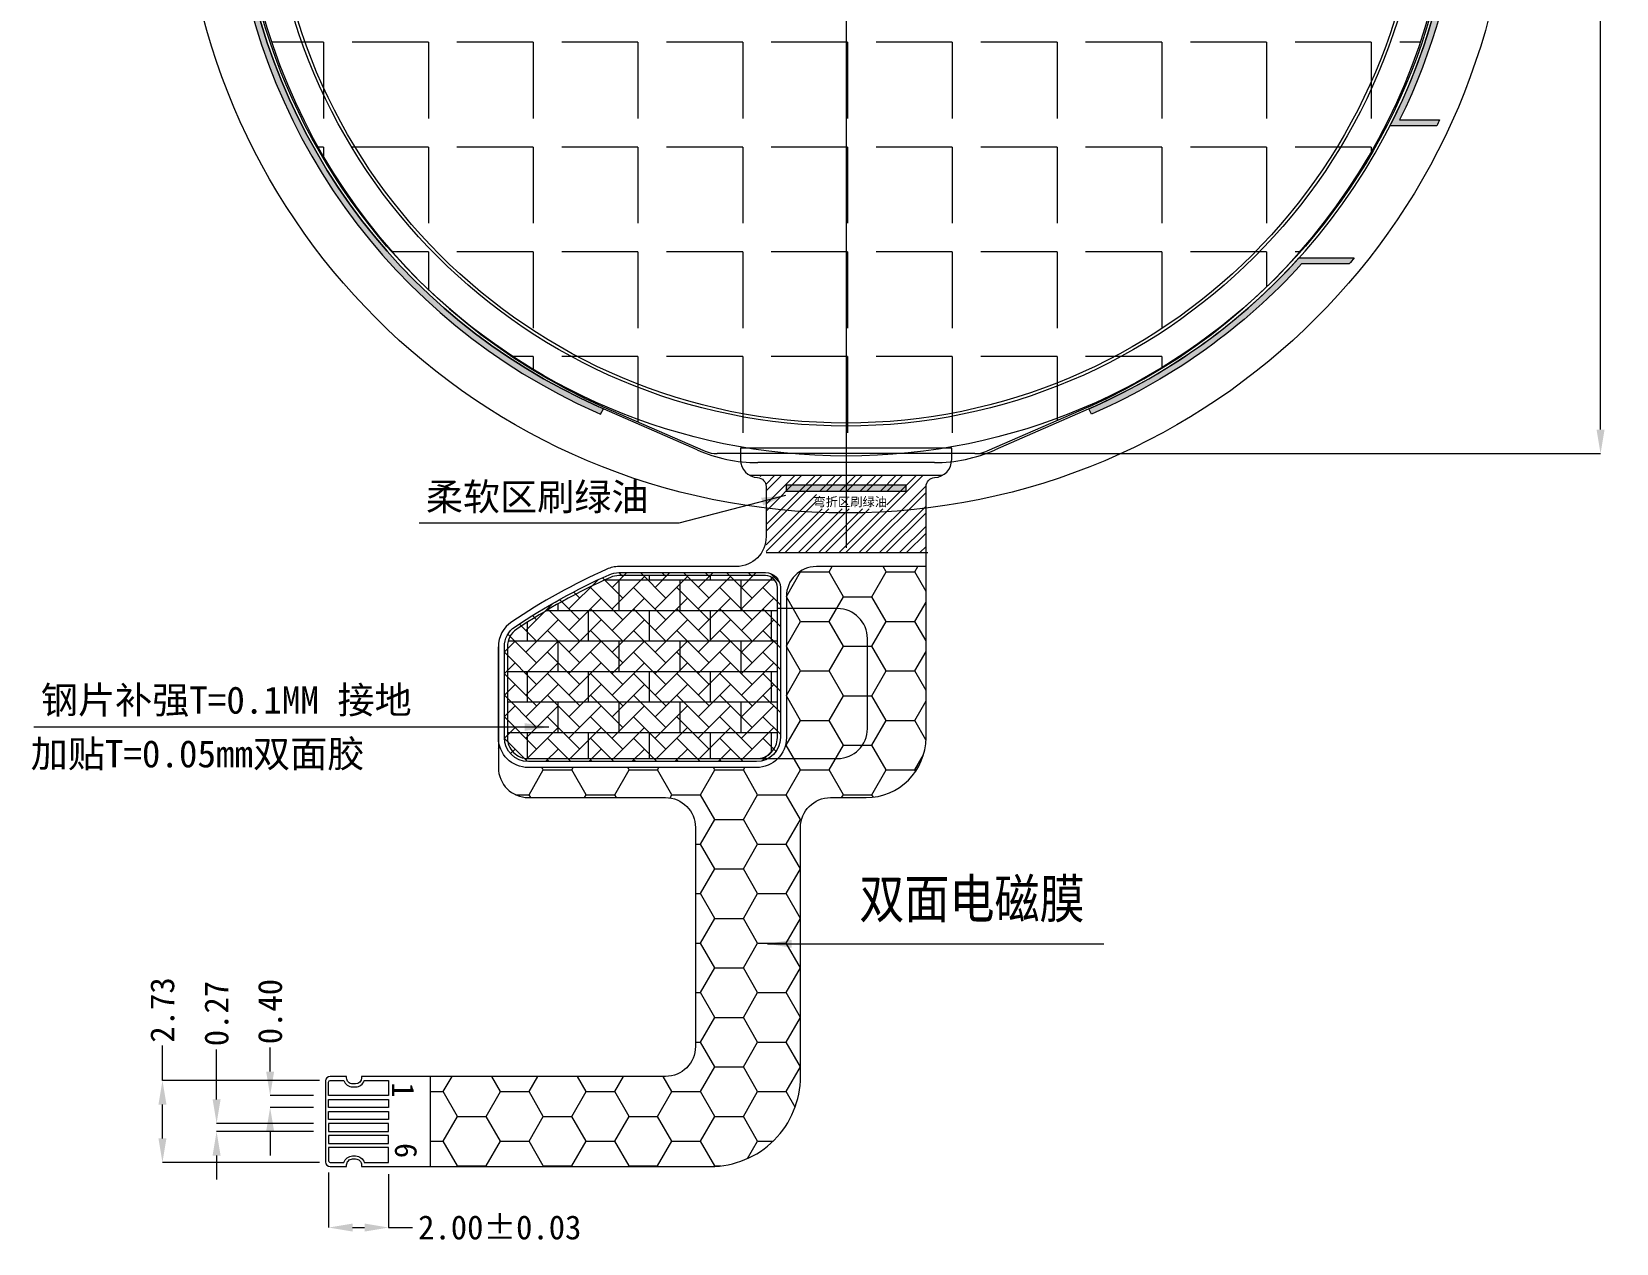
# Model space of a CAD drawing. Header units: millimetres. Extents: x -19 to 3409, y 490 to 920.
# Drawn here: x 3252.3 to 3305.1, y 721.3 to 761.7 of the extents above; entities that cross this region are included whole.
import ezdxf
from ezdxf.lldxf.tags import DXFTag

# ---------------------------------------------------------------- set-up
doc = ezdxf.new("R2010")
doc.units = ezdxf.units.MM
doc.layers.get('0').update_dxf_attribs({"lineweight": 5})
doc.layers.get('Defpoints').update_dxf_attribs({"lineweight": 5})
for name, color, linetype, lineweight in [('DIM', 3, 'Continuous', 5), ('EMI', 5, 'Continuous', 5), ('Encap', 210, 'Continuous', 5), ('ITO', 2, 'Continuous', 5), ('OCA', 4, 'Continuous', 5), ('TAPE-Foam', 32, 'Continuous', 5), ('TFPC', 50, 'Continuous', 5)]:
    doc.layers.add(name, color=color, linetype=linetype, lineweight=lineweight)
doc.styles.add('RD', font='ROMAND.shx', dxfattribs={"width": 0.8})
doc.styles.add('宋体', font='')
doc.styles.add('汉字', font='')
doc.styles.get('宋体').set_extended_font_data('SimSun')
doc.styles.get('汉字').set_extended_font_data('SimSun')
tags = doc.linetypes.add('CENTER', pattern=[0.6, 0.375, -0.075, 0.075, -0.075]).pattern_tags.tags
tags[10:11] = [DXFTag(74, 4), DXFTag(75, 0), DXFTag(340, '0'), DXFTag(46, 1.0), DXFTag(50, 0.0), DXFTag(44, 0.0), DXFTag(45, 0.0)]
tags[8:9] = [DXFTag(74, 4), DXFTag(75, 0), DXFTag(340, '0'), DXFTag(46, 1.0), DXFTag(50, 0.0), DXFTag(44, 0.0), DXFTag(45, 0.0)]
tags[6:7] = [DXFTag(74, 4), DXFTag(75, 0), DXFTag(340, '0'), DXFTag(46, 1.0), DXFTag(50, 0.0), DXFTag(44, 0.0), DXFTag(45, 0.0)]
tags[4:5] = [DXFTag(74, 4), DXFTag(75, 0), DXFTag(340, '0'), DXFTag(46, 1.0), DXFTag(50, 0.0), DXFTag(44, 0.0), DXFTag(45, 0.0)]
doc.dimstyles.new('DIM', dxfattribs={"dimtxt": 0.8, "dimasz": 0.8, "dimexe": 0, "dimexo": 0.5, "dimgap": 0.11, "dimtad": 0, "dimzin": 1, "dimdsep": 46, "dimtxsty": '汉字', "dimcen": 0, "dimclrd": 256, "dimclre": 256, "dimclrt": 256, "dimadec": 0, "dimazin": 0, "dimtm": 1e-09, "dimtfac": 1, "dimtofl": 0, "dimtmove": 0, "dimatfit": 3, "dimfxl": 0, "dimlwd": 5, "dimlwe": 5, "dimarcsym": 0})

# ---------------------------------------------------------------- blocks, each defined once
blk = doc.blocks.new('*D120')
at = {"layer": 'Defpoints', "color": 0, "lineweight": 5, "transparency": 16777216}
for p in [(3283.659208273764, 787.9918075826093), (3304.563579099112, 787.9918075826093), (3283.248277003934, 747.6566075826092)]:
    blk.add_point(p, dxfattribs=at)
at = {"layer": 'DIM', "lineweight": 5, "transparency": 16777216}
for p, q in [((3284.159208273764, 787.9918075826093), (3304.563579099112, 787.9918075826093)), ((3304.563579099112, 787.1918075826094), (3304.563579099112, 772.3654924988105)), ((3304.563579099112, 748.4566075826092), (3304.563579099112, 763.2829226664081)), ((3283.748277003934, 747.6566075826092), (3304.563579099112, 747.6566075826092))]:
    blk.add_line(p, q, dxfattribs=at)
for points in [[(3304.430245765779, 787.1918075826094), (3304.696912432446, 787.1918075826094), (3304.563579099112, 787.9918075826093)], [(3304.430245765779, 748.4566075826092), (3304.696912432446, 748.4566075826092), (3304.563579099112, 747.6566075826092)]]:
    blk.add_solid(points, dxfattribs=at)
at = {"layer": 'DIM', "lineweight": 5, "transparency": 16777216, "insert": (3304.563579099111, 767.8242075826082), "char_height": 0.8, "attachment_point": 5, "rotation": 90, "style": '汉字'}
blk.add_mtext('40.34±0.3(Foam)', dxfattribs=at)
blk = doc.blocks.new('R151ASM-001-PNL-V01-C')
at = {"layer": 'Encap', "lineweight": 5}
for p, q in [((1278.901680540594, -134.0899492295754), (1278.901680540594, -143.0374342387005)), ((1283.307244968555, -138.563691734138), (1274.496116112635, -138.563691734138))]:
    blk.add_line(p, q, dxfattribs=at)
at = {"layer": 'Encap', "color": 1, "linetype": 'CENTER', "lineweight": 5}
blk.add_circle((1278.901681034914, -138.563691734138), 19.1526, dxfattribs=at)
at = {"layer": 'ITO', "lineweight": 5}
for p, q in [((1275.956667081426, -118.0910928287095), (1281.846693999763, -118.0910906395666)), ((1270.656443550914, -119.9560485305394), (1273.936625407059, -118.5173179525198)), ((1283.866735990959, -118.5173142618015), (1287.146904725057, -119.9560424183458)), ((1285.085914592146, -158.4062917341381), (1272.717446344687, -158.4062917341381)), ((1282.566613553663, -159.0262917341381), (1275.236747527526, -159.0262917341381))]:
    blk.add_line(p, q, dxfattribs=at)
for centre, radius, start, end in [((1275.95667079812, -123.091092828709), 5.000000000000869, 90.000042590194, 113.8290457779518), ((1281.846693999763, -123.0910906395665), 4.999999999999829, 66.17099681221539, 90), ((1278.901681034914, -138.5636917341381), 20.35259999999999, 113.898623072159, 235.9029104155818), ((1278.901681034915, -138.563691734138), 20.35259999999944, 304.0970874401954, 66.10141940124716), ((1261.886106614589, -163.6983402080352), 10, 53.73316769356654, 55.90291041558183), ((1281.773682185737, -136.5918126737857), 23.61962963899451, 233.7331676935665, 249.5096119977411), ((1276.029666694475, -136.5917859352466), 23.61965895676595, 290.4903930216576, 306.2668215394406), ((1295.917254514605, -163.6983408448223), 10, 124.0970874401955, 126.2668215394406), ((1275.236747527526, -154.0262917341387), 4.999999999999233, 249.743440126733, 270.000000000026), ((1282.566613553663, -154.0262917341382), 4.999999999999916, 270, 290.2565598732685)]:
    blk.add_arc(centre, radius, start, end, dxfattribs=at)
blk = doc.blocks.new('R151ASM-001-Form-V01-C')
at = {"layer": 'TAPE-Foam', "lineweight": 5}
h = blk.add_hatch(dxfattribs=at)
h.set_pattern_fill('ANGLE', color=32, scale=0.5)
h.set_pattern_definition([(0, (0, 0), (0, 3.4925), [2.54, -0.9525]), (90, (0, 0), (-3.4925, 2.138539473011066e-16), [2.54, -0.9525])])
h.paths.add_polyline_path([(2103.671082170945, 8.456395257467655), (2100.268273648302, 9.938337229628626, 0.1030462216133144), (2099.868990179326, 10.02150970418953), (2091.281983818815, 10.02150970418953, 0.1030461232185083), (2090.882700706893, 9.938337385127106), (2087.480264236097, 8.456559019983171, 0.5836025126329344), (2084.043090949216, -26.81692143713965, 0.07495963867705388), (2090.074763604727, -30.1291796993085, 0.08836556133910736), (2091.110630110986, -30.31369029581047), (2100.040346730126, -30.31369029581047, 0.0883655613390475), (2101.076213236384, -30.12917969930466, 0.07495963867705478), (2107.107885891897, -26.81692143713916, 0.5835958562597043)])
for p, q in [((2087.480264236097, 8.456559019983194), (2090.882700706893, 9.93833738512709)), ((2091.281983818815, 10.02150970418953), (2099.868990179326, 10.02150970418953)), ((2103.670713381426, 8.456555867347353), (2100.268273648302, 9.938337229628715)), ((2091.110630110986, -30.31369029581048), (2100.119684602764, -30.31369029581048))]:
    blk.add_line(p, q, dxfattribs=at)
for centre, radius, start, end in [((2091.281983818815, 9.02150970418953), 1, 90, 113.533369991022), ((2099.868990179326, 9.021509704189526), 1, 66.46660769548652, 90), ((2095.725487926235, -10.15109029581042), 20.35259999999944, 113.8985805987507, 234.9703526407249), ((2095.425488914877, -10.15109029581041), 20.35259999999944, 305.029647358773, 66.10141940124915), ((2098.043661579467, -8.469682389705708), 23.07893322136698, 232.6531567585053, 249.8005716532164), ((2093.107315261646, -8.469682389705708), 23.07893322136698, 290.1994283467905, 307.3468432414928), ((2091.110630110986, -27.31369029581047), 3, 249.8005716532173, 270), ((2100.040346730126, -27.31369029581047), 3, 270, 290.1994283467905)]:
    blk.add_arc(centre, radius, start, end, dxfattribs=at)
blk = doc.blocks.new('T3')
at = {"lineweight": 5}
h = blk.add_hatch(color=256, dxfattribs=at)
h.dxf.hatch_style = 1
edge = h.paths.add_edge_path()
edge.add_arc((2.872014340444574, -1.971905798901911), 23.81965895677754, 117.9623426367695, 126.2668215394562)
edge.add_arc((-17.01557347958641, 25.13464911054179), 9.799999999823006, 304.09708744015467, 306.2668215394215, ccw=False)
edge.add_arc((-2.307487534380925e-12, 2.597921877622866e-14), 20.55259999999882, 124.0970874401983, 246.1024712178218)
edge.add_line((-8.325902526572463, -18.79065496138981), (-8.183333646836218, -18.85318767789033))
edge.add_line((-8.183333646836218, -18.85318767789033), (-8.08929323371376, -18.67604260781854))
edge.add_line((-8.08929323371376, -18.67604260781854), (-8.245223690147213, -18.60764931579013))
edge.add_arc((-2.138733634637902e-12, -5.540012892879531e-14), 20.35259999999883, 124.0970874401985, 246.10141940122878, ccw=False)
edge.add_arc((-17.01557347958936, 25.13464911054162), 9.99999999982467, 304.09708744017, 306.2668215394364)
edge.add_arc((2.872014340444411, -1.971905798901918), 23.61965895677739, 117.96234263676911, 126.26682153945589, ccw=False)
edge.add_line((-8.2030346763745, 18.89029874686776), (-8.296812906086416, 19.06694993885958))
h.paths.add_polyline_path([(-1.99999950568008, 21.56259999999986), (-1.99999950568008, 21.36260000000004), (2.00000049431992, 21.36260000000004), (2.00000049431992, 21.56259999999986)])
edge = h.paths.add_edge_path()
edge.add_arc((17.01557442032597, 25.13464847389723), 10.00000000000054, 233.7331676935589, 235.9029104155806, ccw=False)
edge.add_arc((-2.872001150817578, -1.971879060341493), 23.61962963898251, 53.73316769356646, 62.03765309174332)
edge.add_line((8.203035674453986, 18.89029876465031), (8.29681390416954, 19.06694995664839))
edge.add_arc((-2.872001150862559, -1.971879060318493), 23.81962963899059, 53.733167693447, 62.03765312748618, ccw=False)
edge.add_arc((17.01557442033015, 25.13464847389668), 9.800000000002553, 233.7331676935358, 235.9029104155576)
edge.add_arc((3.723243935382925e-12, -5.173639294753229e-13), 20.55259999999827, -26.128888975245616, 55.902910415578674, ccw=False)
edge.add_line((18.45224021488957, -9.051198694763457), (19.78007606021401, -9.051198694770962))
edge.add_arc((-1.616484723854228e-12, -1.34754429836903e-11), 21.75259999999759, 334.8308760117934, 335.4115606426888, ccw=False)
edge.add_line((19.68732916040062, -9.251198694770324), (18.12853136550528, -9.251198694761692))
edge.add_arc((3.5456082514429e-12, -3.76143560743003e-13), 20.35259999999837, 332.9642548716508, 415.9029104155778)
edge = h.paths.add_edge_path()
edge.add_arc((-7.062794793455396e-12, -3.918643187716953e-12), 21.75260000000445, 320.4493122398357, 321.1292040769038, ccw=False)
edge.add_line((16.77259376115262, -13.85119869482094), (15.18399359445311, -13.85119869482981))
edge.add_arc((3.556266392479301e-12, -3.304023721284466e-13), 20.55259999999831, 293.8975708100345, 317.6281884216128, ccw=False)
edge.add_line((8.325916309976492, -18.7906488541314), (8.183334359795936, -18.85318715858978))
edge.add_line((8.183334359795936, -18.85318715858978), (8.089293940674452, -18.67604207721854))
edge.add_line((8.089293940674452, -18.67604207721854), (8.245237483995425, -18.60764320360112))
edge.add_arc((3.550937321961101e-12, -3.836930773104541e-13), 20.35259999999837, 293.8986230721289, 317.8761915343078)
edge.add_line((15.09546623838816, -13.65119869483022), (16.93577222787917, -13.65119869482009))
h.paths.add_polyline_path([(-1.999999501235379, -21.22260125940443), (-1.999999501235379, -21.42260125940425), (2.000000498764621, -21.42260125940425), (2.000000498764621, -21.22260125940443)])
at = {"color": 1, "linetype": 'CENTER'}
for points in [[(0, 23.31000000000006), (0, -23.31000000000017)], [(-23.30999999999995, 2.273736754432321e-13), (23.30999999999995, 2.273736754432321e-13)]]:
    blk.add_lwpolyline(points, dxfattribs=at)
at = {"lineweight": 5}
for points in [[(-1.99999950568008, 21.56259999999986), (-1.99999950568008, 21.36260000000004), (2.00000049431992, 21.36260000000004), (2.00000049431992, 21.56259999999986)], [(-1.999999501235379, -21.22260125940443), (-1.999999501235379, -21.42260125940425), (2.000000498764621, -21.42260125940425), (2.000000498764621, -21.22260125940443)]]:
    blk.add_lwpolyline(points, close=True, dxfattribs=at)
for points in [[(-8.296812906086416, 19.06694993885958, 0.03625099192828809), (-11.21841887774281, 17.23319364215786, -0.009467533837635518), (-11.52172385557515, 17.01937854787525, 0.5890766588428189), (-8.325902526572463, -18.79065496138981), (-8.183333646836218, -18.85318767789033), (-8.08929323371376, -18.67604260781854), (-8.245223690147213, -18.60764931579013, -0.5890704768647184), (-11.40960447549105, 16.85376078128718, 0.00946753383763371), (-11.10010960015188, 17.07193944892265, -0.03625099192828864), (-8.2030346763745, 18.89029874686776)], [(11.40960510622335, 16.85376035429613, -0.009467571464873686), (11.10010902564272, 17.07193992376869, 0.03625102030745552), (8.203035674453986, 18.89029876465031), (8.29681390416954, 19.06694995664839, -0.03625102046414035), (11.21841833353619, 17.23319409477142, 0.009467571464874132), (11.5217244925052, 17.01937811668813, -0.3740428346784626), (18.45224021488957, -9.051198694763457), (19.78007606021401, -9.051198694770962, -0.002533720103131705), (19.68732916040062, -9.251198694770324), (18.12853136550528, -9.251198694761692, 0.3785600534347826)], [(16.93577222787917, -13.65119869482009, -0.002966596481225181), (16.77259376115262, -13.85119869482094), (15.18399359445311, -13.85119869482981, -0.103915994554078), (8.325916309976492, -18.7906488541314), (8.183334359795936, -18.85318715858978), (8.089293940674452, -18.67604207721854), (8.245237483995425, -18.60764320360112, 0.1050052790085872), (15.09546623838816, -13.65119869483022)]]:
    blk.add_lwpolyline(points, format="xyb", close=True, dxfattribs=at)
at = {"color": 6, "linetype": 'Continuous'}
for centre, radius in [((0, -5.684341886080801e-14), 22.15), ((-4.943199201079551e-07, 1.70530256582424e-13), 19.2526)]:
    blk.add_circle(centre, radius, dxfattribs=at)
at = {"lineweight": 5, "style": 'RD', "width": 0.8}
blk.add_text('OY82', height=0.7751773559873619, rotation=325.85742080629, dxfattribs=at).set_placement((11.63234198401857, 17.28550495997811))
blk = doc.blocks.new('*D260')
at = {"layer": 'Defpoints', "color": 0, "lineweight": 5, "transparency": 16777216}
for p in [(3262.163706157991, 724.2006835279914), (3264.163706157991, 724.1421160689912), (3264.163706157991, 721.8602600665599)]:
    blk.add_point(p, dxfattribs=at)
at = {"layer": 'DIM', "lineweight": 5, "transparency": 16777216}
for p, q in [((3262.163706157991, 723.7006835279914), (3262.163706157991, 721.8602600665599)), ((3264.163706157991, 723.6421160689912), (3264.163706157991, 721.8602600665599)), ((3262.963706157992, 721.8602600665599), (3263.363706157991, 721.8602600665599)), ((3264.163706157991, 721.8602600665599), (3264.963706157992, 721.8602600665599))]:
    blk.add_line(p, q, dxfattribs=at)
for points in [[(3262.963706157992, 721.9935933998933), (3262.963706157992, 721.7269267332266), (3262.163706157991, 721.8602600665599)], [(3263.363706157991, 721.9935933998933), (3263.363706157991, 721.7269267332266), (3264.163706157991, 721.8602600665599)]]:
    blk.add_solid(points, dxfattribs=at)
at = {"layer": 'DIM', "lineweight": 5, "transparency": 16777216, "insert": (3267.869236884248, 721.8602600665599), "char_height": 0.8, "attachment_point": 5, "style": '汉字'}
blk.add_mtext('2.00%%P0.03', dxfattribs=at)
blk = doc.blocks.new('*D261')
at = {"layer": 'Defpoints', "color": 0, "lineweight": 5, "transparency": 16777216}
for p in [(3262.363706157991, 726.7614720952729), (3256.625734280684, 724.0314720952788), (3262.363706157991, 724.0314720952788)]:
    blk.add_point(p, dxfattribs=at)
at = {"layer": 'DIM', "lineweight": 5, "transparency": 16777216}
for p, q in [((3256.625734280684, 726.7614720952729), (3256.625734280684, 727.9237067321436)), ((3261.863706157991, 726.7614720952729), (3256.625734280684, 726.7614720952729)), ((3256.625734280684, 724.8314720952787), (3256.625734280684, 725.9614720952729)), ((3261.863706157991, 724.0314720952788), (3256.625734280684, 724.0314720952788))]:
    blk.add_line(p, q, dxfattribs=at)
for points in [[(3256.492400947351, 725.9614720952729), (3256.759067614017, 725.9614720952729), (3256.625734280684, 726.7614720952729)], [(3256.492400947351, 724.8314720952787), (3256.759067614017, 724.8314720952787), (3256.625734280684, 724.0314720952788)]]:
    blk.add_solid(points, dxfattribs=at)
at = {"layer": 'DIM', "lineweight": 5, "transparency": 16777216, "insert": (3256.625734280684, 729.1130363410826), "char_height": 0.8, "attachment_point": 5, "rotation": 90, "style": '汉字'}
blk.add_mtext('2.73', dxfattribs=at)
blk = doc.blocks.new('*D262')
at = {"layer": 'Defpoints', "color": 0, "lineweight": 5, "transparency": 16777216}
for p in [(3262.163706157991, 725.3314720952735), (3258.430900076584, 725.0614720952767), (3262.163706157991, 725.0614720952767)]:
    blk.add_point(p, dxfattribs=at)
at = {"layer": 'DIM', "lineweight": 5, "transparency": 16777216}
for p, q in [((3258.430900076584, 726.1314720952735), (3258.430900076584, 727.7993735174692)), ((3261.663706157991, 725.3314720952735), (3258.430900076584, 725.3314720952735)), ((3261.663706157991, 725.0614720952767), (3258.430900076584, 725.0614720952767)), ((3258.430900076584, 724.2614720952768), (3258.430900076584, 723.4614720952767))]:
    blk.add_line(p, q, dxfattribs=at)
for points in [[(3258.297566743251, 726.1314720952735), (3258.564233409918, 726.1314720952735), (3258.430900076584, 725.3314720952735)], [(3258.297566743251, 724.2614720952768), (3258.564233409918, 724.2614720952768), (3258.430900076584, 725.0614720952767)]]:
    blk.add_solid(points, dxfattribs=at)
at = {"layer": 'DIM', "lineweight": 5, "transparency": 16777216, "insert": (3258.430900076584, 728.9931724001513), "char_height": 0.8, "attachment_point": 5, "rotation": 90, "style": '汉字'}
blk.add_mtext('0.27', dxfattribs=at)
blk = doc.blocks.new('*D263')
at = {"layer": 'Defpoints', "color": 0, "lineweight": 5, "transparency": 16777216}
for p in [(3260.216219082276, 725.8614720952723), (3262.163706157991, 726.2614720952729), (3262.163706157991, 725.8614720952723)]:
    blk.add_point(p, dxfattribs=at)
at = {"layer": 'DIM', "lineweight": 5, "transparency": 16777216}
for p, q in [((3260.216219082276, 727.0614720952728), (3260.216219082276, 727.8614720952729)), ((3261.663706157991, 726.2614720952729), (3260.216219082276, 726.2614720952729)), ((3261.663706157991, 725.8614720952723), (3260.216219082276, 725.8614720952723)), ((3260.216219082276, 725.0614720952724), (3260.216219082276, 724.2614720952723))]:
    blk.add_line(p, q, dxfattribs=at)
for points in [[(3260.082885748943, 727.0614720952728), (3260.34955241561, 727.0614720952728), (3260.216219082276, 726.2614720952729)], [(3260.082885748943, 725.0614720952724), (3260.34955241561, 725.0614720952724), (3260.216219082276, 725.8614720952723)]]:
    blk.add_solid(points, dxfattribs=at)
at = {"layer": 'DIM', "lineweight": 5, "transparency": 16777216, "insert": (3260.216219082276, 729.0597402516979), "char_height": 0.8, "attachment_point": 5, "rotation": 90, "style": '汉字'}
blk.add_mtext('0.40', dxfattribs=at)

msp = doc.modelspace()

# ---------------------------------------------------------------- hatches: boundary and pattern name
at = {"lineweight": 5}
h = msp.add_hatch(dxfattribs=at)
h.set_pattern_fill('AR-B816', color=6, scale=0.005)
h.set_pattern_definition([(0, (3234.254539842491, 747.5082840290615), (0, 1.016), []), (90, (3234.254539842491, 747.5082840290615), (-1.016, 1.016), [1.016, -1.016])])
edge = h.paths.add_edge_path()
edge.add_arc((3268.823707967317, 741.2204629621841), 0.7000000000000114, 123.8136495173643, 179.9012024715364, ccw=False)
edge.add_arc((3280.162651774899, 724.2912766489486), 21.07569620650405, 114.09674702315979, 123.81364951724231, ccw=False)
edge.add_arc((3271.843690372726, 742.8913808714744), 0.7000000000017361, 90.00000000004252, 114.09674702331861, ccw=False)
edge.add_line((3271.843690372725, 743.5913808714762), (3276.723709007991, 743.5913808714762))
edge.add_arc((3276.723709007992, 743.1913808714761), 0.3999999999999999, 0, 90, ccw=False)
edge.add_line((3277.123709007991, 743.1913808714761), (3277.123709007991, 738.1913808714761))
edge.add_arc((3276.423709007991, 738.1913808714761), 0.7000000000000028, 270.00000000000057, 360, ccw=False)
edge.add_line((3276.423709007991, 737.491380871476), (3268.823709007992, 737.491380871476))
edge.add_arc((3268.823709007992, 738.1913808714761), 0.6999999999999975, 179.9999999999997, 269.9999999999994, ccw=False)
edge.add_line((3268.123709007992, 738.1913808714761), (3268.123709007992, 741.2216700011011))
at = {"layer": 'EMI', "lineweight": 5}
h = msp.add_hatch(dxfattribs=at)
h.set_pattern_fill('HONEY', color=256, scale=0.3)
h.set_pattern_definition([(0, (3227.886885508653, 747.8366075826102), (1.42875, 0.8248891934999999), [0.9524999999999999, -1.905]), (120, (3227.886885508653, 747.8366075826102), (-1.428749996878257, 0.8248891989070172), [0.9524999999999992, -1.904999999999998]), (59.99999999999999, (3227.886885508653, 747.8366075826102), (3.121742730982646e-09, 1.649778392407017), [-1.905, 0.9524999999999999])])
h.paths.add_polyline_path([(3274.393707967317, 735.1913808714763, 0.4142135623730622), (3273.393707967317, 736.1913808714761), (3268.823707967319, 736.1913808714761, -0.4142135623730002), (3267.823707967319, 737.1913808714758), (3267.823709007992, 738.1913808714758, 0.4142135623729959), (3268.823709007992, 737.1913808714761), (3276.423709007991, 737.1913808714761, 0.4142135623730951), (3277.423709007991, 738.1913808714761), (3277.423709007991, 742.8913808714761, -0.414213562373095), (3278.423709007991, 743.8913808714761), (3282.078190295325, 743.8913808714761), (3282.078190295325, 738.1913808714761, -0.4142135623730792), (3280.078190295325, 736.1913808714761), (3278.893707967318, 736.1913808714761, 0.4142135623730951), (3277.893707967318, 735.1913808714761), (3277.893707967318, 726.8964720952753, -0.4142135623730951), (3274.893707967318, 723.8964720952752), (3265.563706157992, 723.8964720952752), (3265.563706157992, 726.8964720952754), (3273.393707967318, 726.8964720952755, 0.4142135623731297), (3274.393707967318, 727.8964720952761)])
at = {"layer": 'TFPC', "lineweight": 5}
h = msp.add_hatch(dxfattribs=at)
h.set_pattern_fill('ANSI32', color=3, scale=0.05)
h.set_pattern_definition([(45, (698.1348694795502, 0), (-0.3367596045400933, 0.3367596045400933), []), (45, (698.3593759795504, 0), (-0.3367596045400933, 0.3367596045400933), [])])
edge = h.paths.add_edge_path()
edge.add_arc((3276.235432136063, 746.4744677813582), 0.5204947121089425, 9.202493106441917, 62.60875310400083)
edge.add_line((3276.47489309203, 746.9366075826097), (3282.352524296812, 746.9366075826096))
edge.add_arc((3282.591986482011, 746.4744677299242), 0.5204953233032679, 117.3913644337735, 170.7975060529243)
edge.add_line((3282.078190295317, 746.5577075047895), (3282.078189981756, 744.3566075826095))
edge.add_line((3282.078189981756, 744.3566075826095), (3276.749227407088, 744.3566075826096))
edge.add_line((3276.749227407088, 744.3566075826096), (3276.74922772065, 746.5577074509404))
h.paths.add_polyline_path([(3280.770207620615, 745.8126403491335), (3278.426352872012, 745.8126403491335), (3278.426352872012, 746.4084504049996), (3280.770207620615, 746.4084504049996)], flags=16)
h = msp.add_hatch(dxfattribs=at)
h.set_pattern_fill('AR-HBONE', color=4, scale=0.005)
h.set_pattern_definition([(45, (3234.254539842491, 747.5082840290615), (0, 0.7184204896855323), [1.524, -0.508]), (135, (3234.613749842491, 747.8674940290615), (7.105427357601002e-17, 0.7184204896855323), [1.524, -0.508])])
edge = h.paths.add_edge_path()
edge.add_arc((3268.823707967317, 741.2204629621841), 0.8000000000000114, 123.8136495173643, 180.0000000000121, ccw=False)
edge.add_arc((3280.1626517749, 724.2912766489476), 21.17569620650531, 114.09674702316019, 123.8136495172426, ccw=False)
edge.add_arc((3271.843690372726, 742.891380871475), 0.8000000000011515, 90.00000000003212, 114.09674702330801, ccw=False)
edge.add_line((3271.843690372725, 743.6913808714761), (3276.723709007991, 743.6913808714761))
edge.add_arc((3276.723709007992, 743.1913808714761), 0.5, 0, 90, ccw=False)
edge.add_line((3277.223709007992, 743.1913808714761), (3277.223709007992, 738.1913808714761))
edge.add_arc((3276.423709007991, 738.1913808714761), 0.7999999999999972, 270, 360, ccw=False)
edge.add_line((3276.423709007991, 737.3913808714761), (3268.823709007992, 737.3913808714761))
edge.add_arc((3268.823709007992, 738.1913808714761), 0.7999999999999989, 179.9999999999999, 270, ccw=False)
edge.add_line((3268.023709007991, 738.1913808714761), (3268.023709007991, 741.2219056497904))

# ---------------------------------------------------------------- linework, layer by layer
at = {"color": 6, "lineweight": 5}
msp.add_lwpolyline([(3276.423709007991, 737.491380871476, 0.4142135623730921), (3277.123709007991, 738.1913808714761), (3277.123709007991, 743.1913808714761, 0.414213562373095), (3276.723709007992, 743.5913808714762), (3271.843690372725, 743.5913808714762, 0.1055310560750468), (3271.557895329329, 743.5303810226264, 0.0424234084041929), (3268.434162472288, 741.8020593061394, 0.2497338115238247), (3268.123709007992, 741.2216700011011), (3268.123709007992, 738.1913808714761, 0.4142135623730933), (3268.823709007992, 737.491380871476), (3279.123709007991, 737.491380871476, 0.414213562373095), (3280.123709007991, 738.491380871476), (3280.123709007991, 741.4913808714762, 0.414213562373095), (3279.123709007991, 742.4913808714762), (3277.123709007991, 742.4913808714762)], format="xyb", dxfattribs=at)
at = {"color": 2}
for points in [[(3263.351412605606, 726.7614720952729), (3264.163706157991, 726.7614720952729), (3264.163706157991, 726.2614720952729), (3262.163706157991, 726.2614720952729), (3262.163706157991, 726.7114720952727, -0.4142135623730951), (3262.213706157992, 726.7614720952729), (3262.675999710375, 726.7614720952729, 0.332368615371279), (3262.963706157992, 726.5464720952737), (3263.063706157991, 726.5464720952755, 0.3323686153704493)], [(3263.351412605606, 724.0314720952788), (3264.163706157991, 724.0314720952788), (3264.163706157991, 724.531472095277), (3262.163706157991, 724.531472095277), (3262.163706157991, 724.0814720952776, 0.4142135623730951), (3262.213706157992, 724.0314720952788), (3262.675999710375, 724.0314720952788, -0.332368615371279), (3262.963706157992, 724.2464720952744), (3263.063706157991, 724.2464720952744, -0.3323686153704493)]]:
    msp.add_lwpolyline(points, format="xyb", close=True, dxfattribs=at)
for points in [[(3262.163706157991, 726.1314720952728), (3264.163706157991, 726.1314720952728), (3264.163706157991, 725.8614720952723), (3262.163706157991, 725.8614720952723)], [(3262.163706157991, 725.7314720952759), (3264.163706157991, 725.7314720952759), (3264.163706157991, 725.4614720952745), (3262.163706157991, 725.4614720952745)], [(3262.163706157991, 725.0614720952767), (3264.163706157991, 725.0614720952767), (3264.163706157991, 725.3314720952735), (3262.163706157991, 725.3314720952735)], [(3262.163706157991, 724.6614720952757), (3264.163706157991, 724.6614720952757), (3264.163706157991, 724.9314720952766), (3262.163706157991, 724.9314720952766)]]:
    msp.add_lwpolyline(points, close=True, dxfattribs=at)
at = {"layer": 'EMI', "lineweight": 5}
msp.add_lwpolyline([(3282.078190295325, 743.8913808714761), (3278.423709007991, 743.8913808714761, 0.414213562373095), (3277.423709007991, 742.8913808714761), (3277.423709007991, 738.1913808714761, -0.4142135623730951), (3276.423709007991, 737.1913808714761), (3268.823709007992, 737.1913808714761, -0.4142135623730951), (3267.823709007992, 738.1913808714761), (3267.823709007992, 741.2219056497904)], format="xyb", dxfattribs=at)
msp.add_lwpolyline([(3265.563706157992, 723.8964720952752), (3265.563706157992, 726.8964720952754)], dxfattribs=at)
at = {"layer": 'OCA', "lineweight": 5}
msp.add_circle((3279.413708513665, 767.8292075826084), 20.2526, dxfattribs=at)
at = {"layer": 'TFPC', "color": 3, "lineweight": 5}
for p, q in [((3276.194377145014, 746.9366075826097), (3282.633041958846, 746.9366075826096)), ((3276.749227720651, 744.3566075826096), (3282.134282270147, 744.3566075826095))]:
    msp.add_line(p, q, dxfattribs=at)
at = {"layer": 'TFPC', "lineweight": 5}
msp.add_lwpolyline([(3263.063706157992, 726.6464720952765), (3262.963706157992, 726.646472095277, -0.4142135623735945), (3262.763706157991, 726.8464720952782), (3262.763706157992, 726.8964720952754), (3262.213706157992, 726.8964720952754, 0.414213562373317), (3262.063706157992, 726.7464720952755), (3262.063706157992, 724.046472095275, 0.4142135623733169), (3262.213706157992, 723.8964720952752), (3262.763706157993, 723.8964720952752), (3262.763706157992, 723.9464720952767, -0.414213562374427), (3262.963706157992, 724.1464720952783), (3263.063706157992, 724.1464720952783, -0.414213562374427), (3263.263706157991, 723.9464720952767), (3263.263706157992, 723.8964720952752), (3274.893707967319, 723.8964720952752, 0.4142135623731615), (3277.893707967318, 726.8964720952764), (3277.893707967318, 735.1913808714761, -0.414213562373095), (3278.893707967318, 736.1913808714761), (3280.078190295325, 736.1913808714761, 0.4142135623730785), (3282.078190295325, 738.1913808714761), (3282.078190295325, 746.5577074509414, -0.3998049658367182), (3282.363363319624, 746.8573408282401, 0.3998049658368462), (3282.933709368232, 747.4566075826106), (3282.933709368232, 747.8366075826096), (3275.893709735961, 747.8366075826107), (3275.893709735961, 747.4566075826116, 0.3998046148094543), (3276.464055059085, 746.8573408639132, -0.39980461480984), (3276.749227720658, 746.5577075047913), (3276.749227720657, 744.8913808714755, -0.4142135623729286), (3275.749227720657, 743.8913808714761), (3271.843690372725, 743.8913808714761, 0.1055310560750453), (3271.435411739303, 743.8042382302627, 0.04242340840419287), (3268.267214402989, 742.0513148821203, 0.2501918319041806), (3267.823707967317, 741.2204629621839), (3267.823707967319, 737.1913808714759, 0.4142135623730099), (3268.823707967319, 736.1913808714761), (3273.393707967317, 736.1913808714761, -0.4142135623730617), (3274.393707967317, 735.1913808714763), (3274.393707967318, 727.8964720952762, -0.4142135623730284), (3273.393707967318, 726.8964720952755), (3263.263706157992, 726.8964720952754), (3263.263706157992, 726.8464720952782, -0.4142135623717631)], format="xyb", close=True, dxfattribs=at)
at = {"layer": 'TFPC', "color": 4, "lineweight": 5}
msp.add_lwpolyline([(3268.023707967317, 741.220462962184, -0.2501918319041811), (3268.378513115855, 741.8851444981331, -0.04242340840419279), (3271.517067465987, 743.6216667585053, -0.105531056075046), (3271.843690372725, 743.6913808714761), (3276.723709007992, 743.6913808714761, -0.414213562373095), (3277.223709007992, 743.1913808714761), (3277.223709007992, 738.1913808714761, -0.414213562373095), (3276.423709007991, 737.3913808714761), (3268.823709007992, 737.3913808714761, -0.414213562373095), (3268.023709007991, 738.1913808714761), (3268.023709007991, 741.2219056497904)], format="xyb", dxfattribs=at)

# ---------------------------------------------------------------- block references
at = {"lineweight": 5}
msp.add_blockref('T3', (3279.413709007985, 767.8292075826085), dxfattribs=at)
at = {"layer": 'ITO', "lineweight": 5, "rotation": 180}
msp.add_blockref('R151ASM-001-PNL-V01-C', (4558.315389548579, 629.2655158484706), dxfattribs=at)
at = {"layer": 'TAPE-Foam', "lineweight": 5, "rotation": 180}
msp.add_blockref('R151ASM-001-Form-V01-C', (5374.989197922861, 757.6781172867982), dxfattribs=at)

# ---------------------------------------------------------------- texts
at = {"layer": 'DIM', "style": '汉字'}
for s, p in [('柔软区刷绿油', (3265.404665235072, 745.7654485410654)), ('钢片补强T=0.1MM 接地', (3252.572575513915, 738.9913537451336)), ('加贴T=0.05mm双面胶', (3252.232414498372, 737.1993172794207))]:
    msp.add_text(s, height=0.9072, dxfattribs=at).set_placement(p)
at = {"layer": 'DIM', "color": 1, "lineweight": 5, "style": '宋体'}
for s, p in [('1', (3264.280121709046, 726.6961082454874)), ('6', (3264.376788257959, 724.6766438132739))]:
    msp.add_text(s, height=0.7392000000000002, rotation=270, dxfattribs=at).set_placement(p)
at = {"layer": 'DIM', "insert": (3279.854537799078, 733.4689973113125), "char_height": 1.296, "width": 9.506697549402368, "attachment_point": 1, "style": '汉字'}
msp.add_mtext('{\\fNSimSun|b0|i0|c134|p49;\\W0.85;双面电磁膜}', dxfattribs=at)
at = {"layer": 'TFPC', "color": 3, "lineweight": 5, "style": '汉字'}
msp.add_text('弯折区刷绿油', height=0.3, dxfattribs=at).set_placement((3278.325649296946, 745.9005481192208))

# ---------------------------------------------------------------- dimensions: what is measured, and where the dimension line sits
at = {"layer": 'DIM', "lineweight": 5}
dim = msp.add_linear_dim(base=(3304.563579099112, 787.9918075826093), p1=(3283.248277003932, 747.656607582609), p2=(3283.659208273762, 787.9918075826089), angle=270, text='<>(Foam)', dimstyle='DIM', override={"dimgap": 0.11, "dimtol": 1, "dimlim": 0, "dimtp": 0.3, "dimtm": 0.3, "dimfxl": 0.8, "dimlwd": 5, "dimlwe": 5, "dimarcsym": 1}, dxfattribs=at)
dim.commit()
dim.dimension.update_dxf_attribs({"geometry": '*D120', "text_midpoint": (3304.563579099111, 767.8242075826082)})
for base, p1, p2, picture, middle in [((3256.625734280684, 724.0314720952788), (3262.363706157991, 726.7614720952729), (3262.363706157991, 724.0314720952788), '*D261', (3256.625734280684, 729.1130363410826)), ((3258.430900076584, 725.0614720952767), (3262.163706157991, 725.3314720952735), (3262.163706157991, 725.0614720952767), '*D262', (3258.430900076584, 728.9931724001513)), ((3260.216219082276, 725.8614720952723), (3262.163706157991, 726.2614720952729), (3262.163706157991, 725.8614720952723), '*D263', (3260.216219082276, 729.0597402516979))]:
    dim = msp.add_linear_dim(base=base, p1=p1, p2=p2, angle=270, dimstyle='DIM', override={"dimfxl": 0.8, "dimarcsym": 1}, dxfattribs=at)
    dim.commit()
    dim.dimension.update_dxf_attribs({"geometry": picture, "text_midpoint": middle, "dimtype": 160})
dim = msp.add_linear_dim(base=(3264.163706157991, 721.8602600665599), p1=(3262.163706157991, 724.2006835279914), p2=(3264.163706157991, 724.1421160689912), text='<>%%P0.03', dimstyle='DIM', override={"dimfxl": 0.8, "dimarcsym": 1}, dxfattribs=at)
dim.commit()
dim.dimension.update_dxf_attribs({"geometry": '*D260', "text_midpoint": (3267.869236884248, 721.8602600665599)})

# ---------------------------------------------------------------- leaders
for points in [[(3277.38977141414, 746.2602345609843), (3273.838479512121, 745.3426845449663), (3265.18507154429, 745.3426845449663)], [(3269.503250477436, 738.5430856024951), (3252.343892662418, 738.5430856024951)], [(3276.795121632943, 731.3186849593452), (3288.005162047955, 731.3186849593452)], [(3276.79512163376, 731.3186849593459), (3288.005162048772, 731.3186849593459)]]:
    msp.add_leader(points, dimstyle='DIM', override={"dimfxl": 0.8, "dimarcsym": 1}, dxfattribs=at)

doc.saveas('drawing.dxf')
